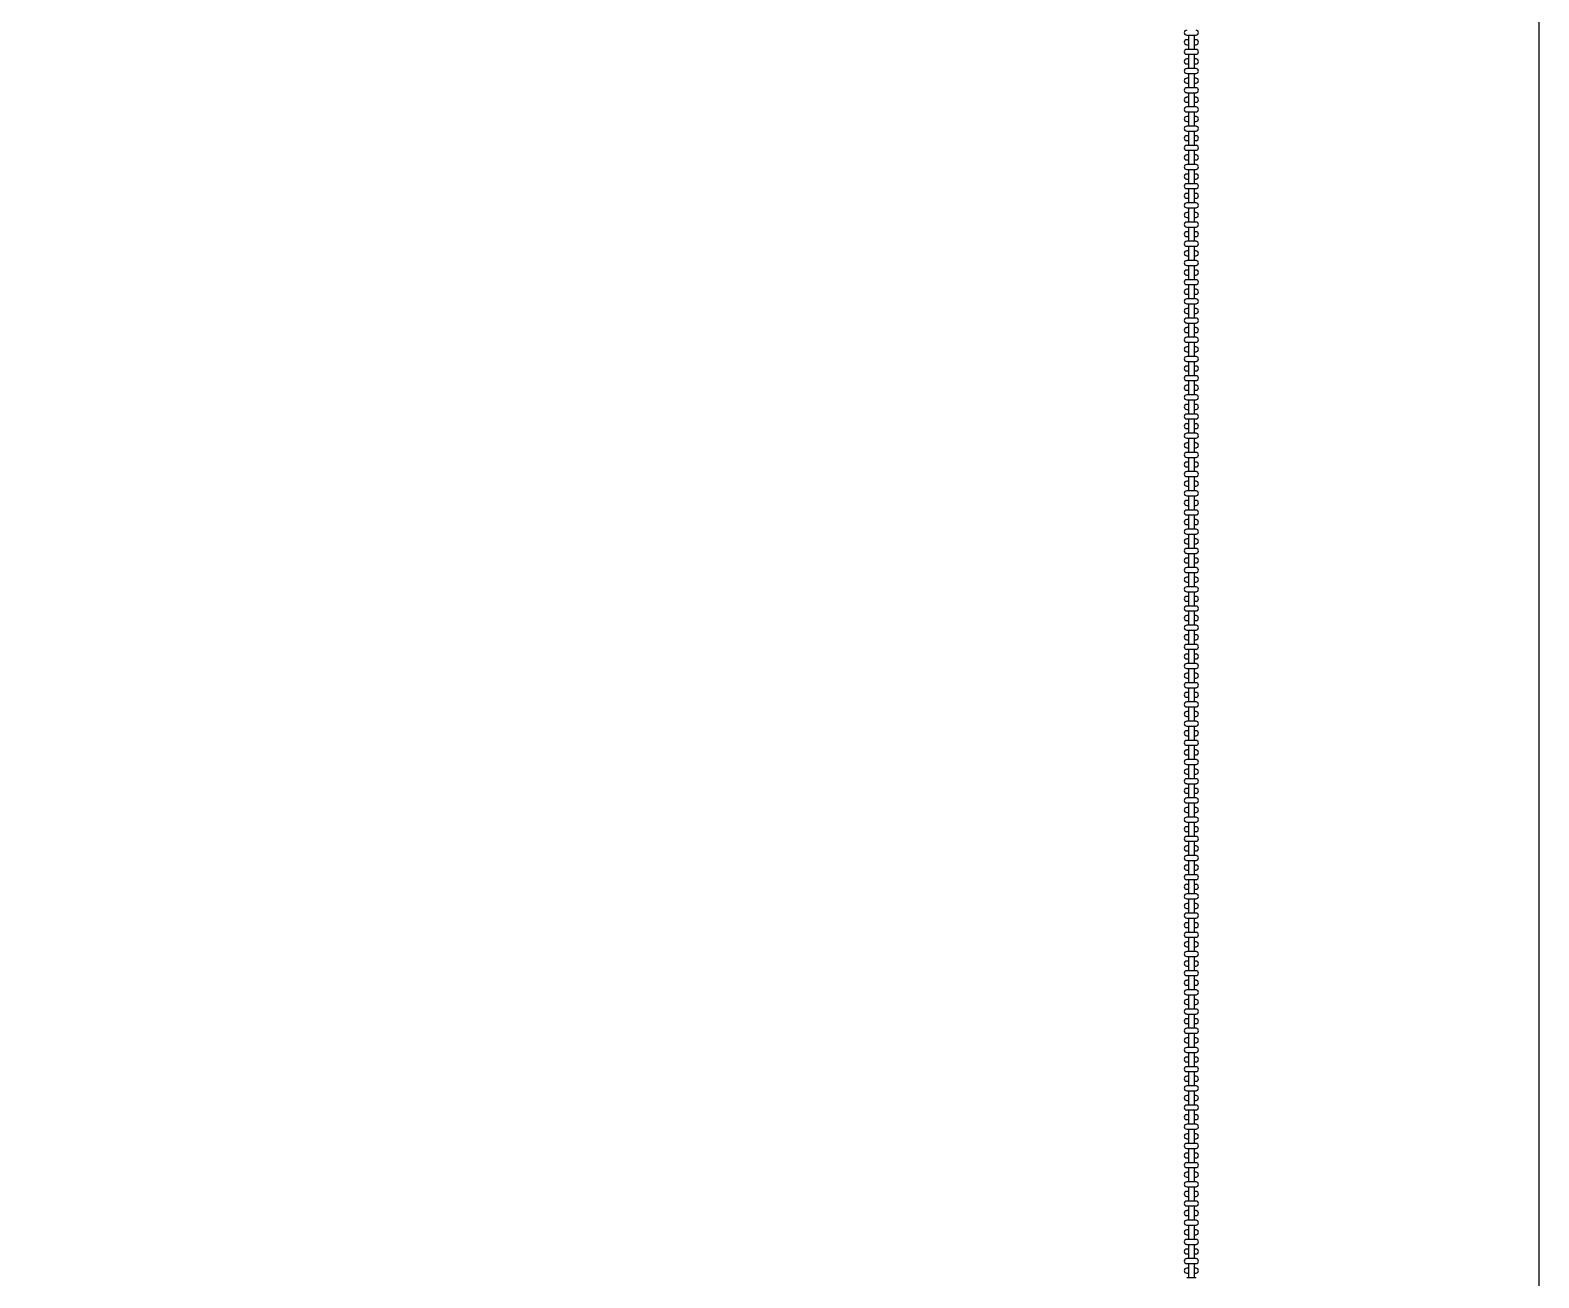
# Model space of a CAD drawing. Header units: millimetres. Extents: x -101 to 3415, y -52 to 1366.
# Drawn here: x 326.144 to 328.637, y 152.714 to 154.777 of the extents above; entities that cross this region are included whole.
import ezdxf

# ---------------------------------------------------------------- set-up
doc = ezdxf.new("R2010")
doc.units = ezdxf.units.MM
doc.layers.add('00_ARQ', color=8, linetype='Continuous')

msp = doc.modelspace()

# ---------------------------------------------------------------- linework, layer by layer
at = {"layer": '00_ARQ', "color": 9}
for p, q in [((328.0551, 154.7685), (328.0705, 154.7685)), ((328.058, 154.7607), (328.0551, 154.7607)), ((328.0551, 154.7526), (328.058, 154.7526)), ((328.058, 154.7685), (328.058, 154.7449)), ((328.0676, 154.7685), (328.0676, 154.7449)), ((328.0705, 154.7607), (328.0676, 154.7607)), ((328.0676, 154.7526), (328.0705, 154.7526)), ((328.0705, 154.7449), (328.0551, 154.7449)), ((328.0551, 154.7367), (328.0705, 154.7367)), ((328.058, 154.729), (328.0551, 154.729)), ((328.058, 154.7367), (328.058, 154.7131)), ((328.0676, 154.7367), (328.0676, 154.7131)), ((328.0705, 154.729), (328.0676, 154.729)), ((328.0551, 154.7209), (328.058, 154.7209)), ((328.0705, 154.7131), (328.0551, 154.7131)), ((328.0551, 154.705), (328.0705, 154.705)), ((328.058, 154.6973), (328.0551, 154.6973)), ((328.058, 154.705), (328.058, 154.6814)), ((328.0676, 154.7209), (328.0705, 154.7209)), ((328.0676, 154.705), (328.0676, 154.6814)), ((328.0705, 154.6973), (328.0676, 154.6973)), ((328.0551, 154.6892), (328.058, 154.6892)), ((328.0705, 154.6814), (328.0551, 154.6814)), ((328.0551, 154.6733), (328.0705, 154.6733)), ((328.058, 154.6733), (328.058, 154.6497)), ((328.0676, 154.6892), (328.0705, 154.6892)), ((328.0676, 154.6733), (328.0676, 154.6497)), ((328.058, 154.6656), (328.0551, 154.6656)), ((328.0551, 154.6574), (328.058, 154.6574)), ((328.0705, 154.6497), (328.0551, 154.6497)), ((328.0676, 154.6497), (328.058, 154.6497)), ((328.0705, 154.6656), (328.0676, 154.6656)), ((328.0676, 154.6574), (328.0705, 154.6574)), ((328.0551, 154.6416), (328.0705, 154.6416)), ((328.058, 154.6338), (328.0551, 154.6338)), ((328.0551, 154.6257), (328.058, 154.6257)), ((328.058, 154.6416), (328.058, 154.618)), ((328.0676, 154.6416), (328.0676, 154.618)), ((328.0705, 154.6338), (328.0676, 154.6338)), ((328.0676, 154.6257), (328.0705, 154.6257)), ((328.0705, 154.618), (328.0551, 154.618)), ((328.0551, 154.6098), (328.0705, 154.6098)), ((328.058, 154.6021), (328.0551, 154.6021)), ((328.0676, 154.618), (328.058, 154.618)), ((328.058, 154.6098), (328.058, 154.5862)), ((328.0676, 154.6098), (328.0676, 154.5862)), ((328.0705, 154.6021), (328.0676, 154.6021)), ((328.0551, 154.594), (328.058, 154.594)), ((328.0705, 154.5862), (328.0551, 154.5862)), ((328.0551, 154.5781), (328.0705, 154.5781)), ((328.058, 154.5781), (328.058, 154.5545)), ((328.0676, 154.594), (328.0705, 154.594)), ((328.0676, 154.5781), (328.0676, 154.5545)), ((328.058, 154.5704), (328.0551, 154.5704)), ((328.0551, 154.5623), (328.058, 154.5623)), ((328.0705, 154.5545), (328.0551, 154.5545)), ((328.0705, 154.5704), (328.0676, 154.5704)), ((328.0676, 154.5623), (328.0705, 154.5623)), ((328.0551, 154.5464), (328.0705, 154.5464)), ((328.058, 154.5387), (328.0551, 154.5387)), ((328.0551, 154.5305), (328.058, 154.5305)), ((328.0705, 154.5228), (328.0551, 154.5228)), ((328.058, 154.5464), (328.058, 154.5228)), ((328.0676, 154.5464), (328.0676, 154.5228)), ((328.0705, 154.5387), (328.0676, 154.5387)), ((328.0676, 154.5305), (328.0705, 154.5305)), ((328.0551, 154.5147), (328.0705, 154.5147)), ((328.058, 154.5069), (328.0551, 154.5069)), ((328.0551, 154.4988), (328.058, 154.4988)), ((328.058, 154.5147), (328.058, 154.4911)), ((328.0676, 154.5147), (328.0676, 154.4911)), ((328.0705, 154.5069), (328.0676, 154.5069)), ((328.0676, 154.4988), (328.0705, 154.4988)), ((328.0705, 154.4911), (328.0551, 154.4911)), ((328.0551, 154.4829), (328.0705, 154.4829)), ((328.058, 154.4752), (328.0551, 154.4752)), ((328.058, 154.4829), (328.058, 154.4593)), ((328.0676, 154.4829), (328.0676, 154.4593)), ((328.0705, 154.4752), (328.0676, 154.4752)), ((328.0551, 154.4671), (328.058, 154.4671)), ((328.0705, 154.4593), (328.0551, 154.4593)), ((328.0551, 154.4512), (328.0705, 154.4512)), ((328.0676, 154.4593), (328.058, 154.4593)), ((328.058, 154.4512), (328.058, 154.4276)), ((328.0676, 154.4671), (328.0705, 154.4671)), ((328.0676, 154.4512), (328.0676, 154.4276)), ((328.058, 154.4435), (328.0551, 154.4435)), ((328.0551, 154.4354), (328.058, 154.4354)), ((328.0705, 154.4276), (328.0551, 154.4276)), ((328.0676, 154.4276), (328.058, 154.4276)), ((328.0705, 154.4435), (328.0676, 154.4435)), ((328.0676, 154.4354), (328.0705, 154.4354)), ((328.0551, 154.4195), (328.0705, 154.4195)), ((328.058, 154.4118), (328.0551, 154.4118)), ((328.0551, 154.4036), (328.058, 154.4036)), ((328.058, 154.4195), (328.058, 154.3959)), ((328.0676, 154.4195), (328.0676, 154.3959)), ((328.0705, 154.4118), (328.0676, 154.4118)), ((328.0676, 154.4036), (328.0705, 154.4036)), ((328.0705, 154.3959), (328.0551, 154.3959)), ((328.0551, 154.3878), (328.0705, 154.3878)), ((328.058, 154.38), (328.0551, 154.38)), ((328.058, 154.3878), (328.058, 154.3642)), ((328.0676, 154.3878), (328.0676, 154.3642)), ((328.0705, 154.38), (328.0676, 154.38)), ((328.0551, 154.3719), (328.058, 154.3719)), ((328.0705, 154.3642), (328.0551, 154.3642)), ((328.0551, 154.356), (328.0705, 154.356)), ((328.058, 154.3483), (328.0551, 154.3483)), ((328.058, 154.356), (328.058, 154.3324)), ((328.0676, 154.3719), (328.0705, 154.3719)), ((328.0676, 154.356), (328.0676, 154.3324)), ((328.0705, 154.3483), (328.0676, 154.3483)), ((328.0551, 154.3402), (328.058, 154.3402)), ((328.0705, 154.3324), (328.0551, 154.3324)), ((328.0551, 154.3243), (328.0705, 154.3243)), ((328.058, 154.3243), (328.058, 154.3007)), ((328.0676, 154.3402), (328.0705, 154.3402)), ((328.0676, 154.3243), (328.0676, 154.3007)), ((328.058, 154.3166), (328.0551, 154.3166)), ((328.0551, 154.3085), (328.058, 154.3085)), ((328.0705, 154.3007), (328.0551, 154.3007)), ((328.0705, 154.3166), (328.0676, 154.3166)), ((328.0676, 154.3085), (328.0705, 154.3085)), ((328.0551, 154.2926), (328.0705, 154.2926)), ((328.058, 154.2849), (328.0551, 154.2849)), ((328.0551, 154.2767), (328.058, 154.2767)), ((328.058, 154.2926), (328.058, 154.269)), ((328.0676, 154.2926), (328.0676, 154.269)), ((328.0705, 154.2849), (328.0676, 154.2849)), ((328.0676, 154.2767), (328.0705, 154.2767)), ((328.0705, 154.269), (328.0551, 154.269)), ((328.0551, 154.2609), (328.0705, 154.2609)), ((328.058, 154.2531), (328.0551, 154.2531)), ((328.0676, 154.269), (328.058, 154.269)), ((328.058, 154.2609), (328.058, 154.2373)), ((328.0676, 154.2609), (328.0676, 154.2373)), ((328.0705, 154.2531), (328.0676, 154.2531)), ((328.0551, 154.245), (328.058, 154.245)), ((328.0705, 154.2373), (328.0551, 154.2373)), ((328.0551, 154.2291), (328.0705, 154.2291)), ((328.0676, 154.2373), (328.058, 154.2373)), ((328.058, 154.2291), (328.058, 154.2055)), ((328.0676, 154.245), (328.0705, 154.245)), ((328.0676, 154.2291), (328.0676, 154.2055)), ((328.058, 154.2214), (328.0551, 154.2214)), ((328.0551, 154.2133), (328.058, 154.2133)), ((328.0705, 154.2055), (328.0551, 154.2055)), ((328.0705, 154.2214), (328.0676, 154.2214)), ((328.0676, 154.2133), (328.0705, 154.2133)), ((328.0551, 154.1974), (328.0705, 154.1974)), ((328.058, 154.1897), (328.0551, 154.1897)), ((328.0551, 154.1816), (328.058, 154.1816)), ((328.0705, 154.1738), (328.0551, 154.1738)), ((328.058, 154.1974), (328.058, 154.1738)), ((328.0676, 154.1974), (328.0676, 154.1738)), ((328.0705, 154.1897), (328.0676, 154.1897)), ((328.0676, 154.1816), (328.0705, 154.1816)), ((328.0551, 154.1657), (328.0705, 154.1657)), ((328.058, 154.158), (328.0551, 154.158)), ((328.0551, 154.1498), (328.058, 154.1498)), ((328.058, 154.1657), (328.058, 154.1421)), ((328.0676, 154.1657), (328.0676, 154.1421)), ((328.0705, 154.158), (328.0676, 154.158)), ((328.0676, 154.1498), (328.0705, 154.1498)), ((328.0705, 154.1421), (328.0551, 154.1421)), ((328.0551, 154.134), (328.0705, 154.134)), ((328.058, 154.1262), (328.0551, 154.1262)), ((328.058, 154.134), (328.058, 154.1104)), ((328.0676, 154.134), (328.0676, 154.1104)), ((328.0705, 154.1262), (328.0676, 154.1262)), ((328.0551, 154.1181), (328.058, 154.1181)), ((328.0705, 154.1104), (328.0551, 154.1104)), ((328.0551, 154.1022), (328.0705, 154.1022)), ((328.058, 154.1022), (328.058, 154.0786)), ((328.0676, 154.1181), (328.0705, 154.1181)), ((328.0676, 154.1022), (328.0676, 154.0786)), ((328.058, 154.0945), (328.0551, 154.0945)), ((328.0551, 154.0864), (328.058, 154.0864)), ((328.0705, 154.0786), (328.0551, 154.0786)), ((328.0676, 154.0786), (328.058, 154.0786)), ((328.0705, 154.0945), (328.0676, 154.0945)), ((328.0676, 154.0864), (328.0705, 154.0864)), ((328.0551, 154.0705), (328.0705, 154.0705)), ((328.058, 154.0628), (328.0551, 154.0628)), ((328.0551, 154.0547), (328.058, 154.0547)), ((328.058, 154.0705), (328.058, 154.0469)), ((328.0676, 154.0705), (328.0676, 154.0469)), ((328.0705, 154.0628), (328.0676, 154.0628)), ((328.0676, 154.0547), (328.0705, 154.0547)), ((328.0705, 154.0469), (328.0551, 154.0469)), ((328.0551, 154.0388), (328.0705, 154.0388)), ((328.058, 154.0311), (328.0551, 154.0311)), ((328.0676, 154.0469), (328.058, 154.0469)), ((328.058, 154.0388), (328.058, 154.0152)), ((328.0676, 154.0388), (328.0676, 154.0152)), ((328.0705, 154.0311), (328.0676, 154.0311)), ((328.0551, 154.0229), (328.058, 154.0229)), ((328.0705, 154.0152), (328.0551, 154.0152)), ((328.0551, 154.0071), (328.0705, 154.0071)), ((328.058, 153.9993), (328.0551, 153.9993)), ((328.058, 154.0071), (328.058, 153.9835)), ((328.0676, 154.0229), (328.0705, 154.0229)), ((328.0676, 154.0071), (328.0676, 153.9835)), ((328.0705, 153.9993), (328.0676, 153.9993)), ((328.0551, 153.9912), (328.058, 153.9912)), ((328.0705, 153.9835), (328.0551, 153.9835)), ((328.0551, 153.9753), (328.0705, 153.9753)), ((328.058, 153.9753), (328.058, 153.9517)), ((328.0676, 153.9912), (328.0705, 153.9912)), ((328.0676, 153.9753), (328.0676, 153.9517)), ((328.058, 153.9676), (328.0551, 153.9676)), ((328.0551, 153.9595), (328.058, 153.9595)), ((328.0705, 153.9517), (328.0551, 153.9517)), ((328.0705, 153.9676), (328.0676, 153.9676)), ((328.0676, 153.9595), (328.0705, 153.9595)), ((328.0551, 153.9436), (328.0705, 153.9436)), ((328.058, 153.9359), (328.0551, 153.9359)), ((328.0551, 153.9278), (328.058, 153.9278)), ((328.058, 153.9436), (328.058, 153.92)), ((328.0676, 153.9436), (328.0676, 153.92)), ((328.0705, 153.9359), (328.0676, 153.9359)), ((328.0676, 153.9278), (328.0705, 153.9278)), ((328.0705, 153.92), (328.0551, 153.92)), ((328.0551, 153.9119), (328.0705, 153.9119)), ((328.058, 153.9042), (328.0551, 153.9042)), ((328.058, 153.9119), (328.058, 153.8883)), ((328.0676, 153.9119), (328.0676, 153.8883)), ((328.0705, 153.9042), (328.0676, 153.9042)), ((328.0551, 153.896), (328.058, 153.896)), ((328.0705, 153.8883), (328.0551, 153.8883)), ((328.0551, 153.8802), (328.0705, 153.8802)), ((328.0676, 153.8883), (328.058, 153.8883)), ((328.058, 153.8802), (328.058, 153.8566)), ((328.0676, 153.896), (328.0705, 153.896)), ((328.0676, 153.8802), (328.0676, 153.8566)), ((328.058, 153.8724), (328.0551, 153.8724)), ((328.0551, 153.8643), (328.058, 153.8643)), ((328.0705, 153.8566), (328.0551, 153.8566)), ((328.0676, 153.8566), (328.058, 153.8566)), ((328.0705, 153.8724), (328.0676, 153.8724)), ((328.0676, 153.8643), (328.0705, 153.8643)), ((328.0551, 153.8484), (328.0705, 153.8484)), ((328.058, 153.8407), (328.0551, 153.8407)), ((328.0551, 153.8326), (328.058, 153.8326)), ((328.0705, 153.8248), (328.0551, 153.8248)), ((328.058, 153.8484), (328.058, 153.8248)), ((328.0676, 153.8484), (328.0676, 153.8248)), ((328.0705, 153.8407), (328.0676, 153.8407)), ((328.0676, 153.8326), (328.0705, 153.8326)), ((328.0551, 153.8167), (328.0705, 153.8167)), ((328.058, 153.809), (328.0551, 153.809)), ((328.0551, 153.8009), (328.058, 153.8009)), ((328.058, 153.8167), (328.058, 153.7931)), ((328.0676, 153.8167), (328.0676, 153.7931)), ((328.0705, 153.809), (328.0676, 153.809)), ((328.0676, 153.8009), (328.0705, 153.8009)), ((328.0705, 153.7931), (328.0551, 153.7931)), ((328.0551, 153.785), (328.0705, 153.785)), ((328.058, 153.7773), (328.0551, 153.7773)), ((328.058, 153.785), (328.058, 153.7614)), ((328.0676, 153.785), (328.0676, 153.7614)), ((328.0705, 153.7773), (328.0676, 153.7773)), ((328.0551, 153.7691), (328.058, 153.7691)), ((328.0705, 153.7614), (328.0551, 153.7614)), ((328.0551, 153.7533), (328.0705, 153.7533)), ((328.058, 153.7533), (328.058, 153.7297)), ((328.0676, 153.7691), (328.0705, 153.7691)), ((328.0676, 153.7533), (328.0676, 153.7297)), ((328.058, 153.7455), (328.0551, 153.7455)), ((328.0551, 153.7374), (328.058, 153.7374)), ((328.0705, 153.7297), (328.0551, 153.7297)), ((328.0705, 153.7455), (328.0676, 153.7455)), ((328.0676, 153.7374), (328.0705, 153.7374)), ((328.0551, 153.7215), (328.0705, 153.7215)), ((328.058, 153.7138), (328.0551, 153.7138)), ((328.0551, 153.7057), (328.058, 153.7057)), ((328.058, 153.7215), (328.058, 153.6979)), ((328.0676, 153.7215), (328.0676, 153.6979)), ((328.0705, 153.7138), (328.0676, 153.7138)), ((328.0676, 153.7057), (328.0705, 153.7057)), ((328.0705, 153.6979), (328.0551, 153.6979)), ((328.0551, 153.6898), (328.0705, 153.6898)), ((328.058, 153.6821), (328.0551, 153.6821)), ((328.0676, 153.6979), (328.058, 153.6979)), ((328.058, 153.6898), (328.058, 153.6662)), ((328.0676, 153.6898), (328.0676, 153.6662)), ((328.0705, 153.6821), (328.0676, 153.6821)), ((328.0551, 153.674), (328.058, 153.674)), ((328.0705, 153.6662), (328.0551, 153.6662)), ((328.0551, 153.6581), (328.0705, 153.6581)), ((328.058, 153.6504), (328.0551, 153.6504)), ((328.0676, 153.6662), (328.058, 153.6662)), ((328.058, 153.6581), (328.058, 153.6345)), ((328.0676, 153.674), (328.0705, 153.674)), ((328.0676, 153.6581), (328.0676, 153.6345)), ((328.0705, 153.6504), (328.0676, 153.6504)), ((328.0551, 153.6422), (328.058, 153.6422)), ((328.0705, 153.6345), (328.0551, 153.6345)), ((328.0551, 153.6264), (328.0705, 153.6264)), ((328.058, 153.6264), (328.058, 153.6028)), ((328.0676, 153.6422), (328.0705, 153.6422)), ((328.0676, 153.6264), (328.0676, 153.6028)), ((328.058, 153.6186), (328.0551, 153.6186)), ((328.0551, 153.6105), (328.058, 153.6105)), ((328.0705, 153.6028), (328.0551, 153.6028)), ((328.0705, 153.6186), (328.0676, 153.6186)), ((328.0676, 153.6105), (328.0705, 153.6105)), ((328.0551, 153.5946), (328.0705, 153.5946)), ((328.058, 153.5869), (328.0551, 153.5869)), ((328.0551, 153.5788), (328.058, 153.5788)), ((328.058, 153.5946), (328.058, 153.571)), ((328.0676, 153.5946), (328.0676, 153.571)), ((328.0705, 153.5869), (328.0676, 153.5869)), ((328.0676, 153.5788), (328.0705, 153.5788)), ((328.0705, 153.571), (328.0551, 153.571)), ((328.0551, 153.5629), (328.0705, 153.5629)), ((328.058, 153.5552), (328.0551, 153.5552)), ((328.058, 153.5629), (328.058, 153.5393)), ((328.0676, 153.5629), (328.0676, 153.5393)), ((328.0705, 153.5552), (328.0676, 153.5552)), ((328.0551, 153.5471), (328.058, 153.5471)), ((328.0705, 153.5393), (328.0551, 153.5393)), ((328.0551, 153.5312), (328.0705, 153.5312)), ((328.058, 153.5312), (328.058, 153.5076)), ((328.0676, 153.5471), (328.0705, 153.5471)), ((328.0676, 153.5312), (328.0676, 153.5076)), ((328.058, 153.5235), (328.0551, 153.5235)), ((328.0551, 153.5153), (328.058, 153.5153)), ((328.0705, 153.5076), (328.0551, 153.5076)), ((328.0676, 153.5076), (328.058, 153.5076)), ((328.0705, 153.5235), (328.0676, 153.5235)), ((328.0676, 153.5153), (328.0705, 153.5153)), ((328.0551, 153.4995), (328.0705, 153.4995)), ((328.058, 153.4917), (328.0551, 153.4917)), ((328.0551, 153.4836), (328.058, 153.4836)), ((328.0705, 153.4759), (328.0551, 153.4759)), ((328.058, 153.4995), (328.058, 153.4759)), ((328.0676, 153.4759), (328.058, 153.4759)), ((328.0676, 153.4995), (328.0676, 153.4759)), ((328.0705, 153.4917), (328.0676, 153.4917)), ((328.0676, 153.4836), (328.0705, 153.4836)), ((328.0551, 153.4677), (328.0705, 153.4677)), ((328.058, 153.46), (328.0551, 153.46)), ((328.0551, 153.4519), (328.058, 153.4519)), ((328.058, 153.4677), (328.058, 153.4441)), ((328.0676, 153.4677), (328.0676, 153.4441)), ((328.0705, 153.46), (328.0676, 153.46)), ((328.0676, 153.4519), (328.0705, 153.4519)), ((328.0705, 153.4441), (328.0551, 153.4441)), ((328.0551, 153.436), (328.0705, 153.436)), ((328.058, 153.4283), (328.0551, 153.4283)), ((328.058, 153.436), (328.058, 153.4124)), ((328.0676, 153.436), (328.0676, 153.4124)), ((328.0705, 153.4283), (328.0676, 153.4283)), ((328.0551, 153.4202), (328.058, 153.4202)), ((328.0705, 153.4124), (328.0551, 153.4124)), ((328.0551, 153.4043), (328.0705, 153.4043)), ((328.058, 153.4043), (328.058, 153.3807)), ((328.0676, 153.4202), (328.0705, 153.4202)), ((328.0676, 153.4043), (328.0676, 153.3807)), ((328.058, 153.3966), (328.0551, 153.3966)), ((328.0551, 153.3884), (328.058, 153.3884)), ((328.0705, 153.3807), (328.0551, 153.3807)), ((328.0705, 153.3966), (328.0676, 153.3966)), ((328.0676, 153.3884), (328.0705, 153.3884)), ((328.0551, 153.3726), (328.0705, 153.3726)), ((328.058, 153.3648), (328.0551, 153.3648)), ((328.0551, 153.3567), (328.058, 153.3567)), ((328.058, 153.3726), (328.058, 153.349)), ((328.0676, 153.3726), (328.0676, 153.349)), ((328.0705, 153.3648), (328.0676, 153.3648)), ((328.0676, 153.3567), (328.0705, 153.3567)), ((328.0705, 153.349), (328.0551, 153.349)), ((328.0551, 153.3408), (328.0705, 153.3408)), ((328.058, 153.3331), (328.0551, 153.3331)), ((328.058, 153.3408), (328.058, 153.3172)), ((328.0676, 153.3408), (328.0676, 153.3172)), ((328.0705, 153.3331), (328.0676, 153.3331)), ((328.0551, 153.325), (328.058, 153.325)), ((328.0705, 153.3172), (328.0551, 153.3172)), ((328.0551, 153.3091), (328.0705, 153.3091)), ((328.058, 153.3014), (328.0551, 153.3014)), ((328.0676, 153.3172), (328.058, 153.3172)), ((328.058, 153.3091), (328.058, 153.2855)), ((328.0676, 153.325), (328.0705, 153.325)), ((328.0676, 153.3091), (328.0676, 153.2855)), ((328.0705, 153.3014), (328.0676, 153.3014)), ((328.0551, 153.2933), (328.058, 153.2933)), ((328.0705, 153.2855), (328.0551, 153.2855)), ((328.0551, 153.2774), (328.0705, 153.2774)), ((328.0676, 153.2855), (328.058, 153.2855)), ((328.058, 153.2774), (328.058, 153.2538)), ((328.0676, 153.2933), (328.0705, 153.2933)), ((328.0676, 153.2774), (328.0676, 153.2538)), ((328.058, 153.2697), (328.0551, 153.2697)), ((328.0551, 153.2615), (328.058, 153.2615)), ((328.0705, 153.2538), (328.0551, 153.2538)), ((328.0705, 153.2697), (328.0676, 153.2697)), ((328.0676, 153.2615), (328.0705, 153.2615)), ((328.0551, 153.2457), (328.0705, 153.2457)), ((328.058, 153.2379), (328.0551, 153.2379)), ((328.0551, 153.2298), (328.058, 153.2298)), ((328.058, 153.2457), (328.058, 153.2221)), ((328.0676, 153.2457), (328.0676, 153.2221)), ((328.0705, 153.2379), (328.0676, 153.2379)), ((328.0676, 153.2298), (328.0705, 153.2298)), ((328.0705, 153.2221), (328.0551, 153.2221)), ((328.0551, 153.2139), (328.0705, 153.2139)), ((328.058, 153.2062), (328.0551, 153.2062)), ((328.058, 153.2139), (328.058, 153.1903)), ((328.0676, 153.2139), (328.0676, 153.1903)), ((328.0705, 153.2062), (328.0676, 153.2062)), ((328.0551, 153.1981), (328.058, 153.1981)), ((328.0705, 153.1903), (328.0551, 153.1903)), ((328.0551, 153.1822), (328.0705, 153.1822)), ((328.058, 153.1822), (328.058, 153.1586)), ((328.0676, 153.1981), (328.0705, 153.1981)), ((328.0676, 153.1822), (328.0676, 153.1586)), ((328.058, 153.1745), (328.0551, 153.1745)), ((328.0551, 153.1664), (328.058, 153.1664)), ((328.0705, 153.1586), (328.0551, 153.1586)), ((328.0705, 153.1745), (328.0676, 153.1745)), ((328.0676, 153.1664), (328.0705, 153.1664)), ((328.0551, 153.1505), (328.0705, 153.1505)), ((328.058, 153.1428), (328.0551, 153.1428)), ((328.0551, 153.1346), (328.058, 153.1346)), ((328.0705, 153.1269), (328.0551, 153.1269)), ((328.058, 153.1505), (328.058, 153.1269)), ((328.0676, 153.1269), (328.058, 153.1269)), ((328.0676, 153.1505), (328.0676, 153.1269)), ((328.0705, 153.1428), (328.0676, 153.1428)), ((328.0676, 153.1346), (328.0705, 153.1346)), ((328.0551, 153.1188), (328.0705, 153.1188)), ((328.058, 153.111), (328.0551, 153.111)), ((328.0551, 153.1029), (328.058, 153.1029)), ((328.058, 153.1188), (328.058, 153.0952)), ((328.0676, 153.1188), (328.0676, 153.0952)), ((328.0705, 153.111), (328.0676, 153.111)), ((328.0676, 153.1029), (328.0705, 153.1029)), ((328.0705, 153.0952), (328.0551, 153.0952)), ((328.0551, 153.087), (328.0705, 153.087)), ((328.058, 153.0793), (328.0551, 153.0793)), ((328.0676, 153.0952), (328.058, 153.0952)), ((328.058, 153.087), (328.058, 153.0634)), ((328.0676, 153.087), (328.0676, 153.0634)), ((328.0705, 153.0793), (328.0676, 153.0793)), ((328.0551, 153.0712), (328.058, 153.0712)), ((328.0705, 153.0634), (328.0551, 153.0634)), ((328.0551, 153.0553), (328.0705, 153.0553)), ((328.058, 153.0553), (328.058, 153.0317)), ((328.0676, 153.0712), (328.0705, 153.0712)), ((328.0676, 153.0553), (328.0676, 153.0317)), ((328.058, 153.0476), (328.0551, 153.0476)), ((328.0551, 153.0395), (328.058, 153.0395)), ((328.0705, 153.0317), (328.0551, 153.0317)), ((328.0705, 153.0476), (328.0676, 153.0476)), ((328.0676, 153.0395), (328.0705, 153.0395)), ((328.0551, 153.0236), (328.0705, 153.0236)), ((328.058, 153.0159), (328.0551, 153.0159)), ((328.0551, 153.0077), (328.058, 153.0077)), ((328.058, 153.0236), (328.058, 153)), ((328.0676, 153.0236), (328.0676, 153)), ((328.0705, 153.0159), (328.0676, 153.0159)), ((328.0676, 153.0077), (328.0705, 153.0077)), ((328.0705, 153), (328.0551, 153)), ((328.0551, 152.9919), (328.0705, 152.9919)), ((328.058, 152.9841), (328.0551, 152.9841)), ((328.058, 152.9919), (328.058, 152.9683)), ((328.0676, 152.9919), (328.0676, 152.9683)), ((328.0705, 152.9841), (328.0676, 152.9841)), ((328.0551, 152.976), (328.058, 152.976)), ((328.0705, 152.9683), (328.0551, 152.9683)), ((328.0551, 152.9601), (328.0705, 152.9601)), ((328.058, 152.9524), (328.0551, 152.9524)), ((328.058, 152.9601), (328.058, 152.9365)), ((328.0676, 152.976), (328.0705, 152.976)), ((328.0676, 152.9601), (328.0676, 152.9365)), ((328.0705, 152.9524), (328.0676, 152.9524)), ((328.0551, 152.9443), (328.058, 152.9443)), ((328.0705, 152.9365), (328.0551, 152.9365)), ((328.0551, 152.9284), (328.0705, 152.9284)), ((328.0676, 152.9365), (328.058, 152.9365)), ((328.058, 152.9284), (328.058, 152.9048)), ((328.0676, 152.9443), (328.0705, 152.9443)), ((328.0676, 152.9284), (328.0676, 152.9048)), ((328.058, 152.9207), (328.0551, 152.9207)), ((328.0551, 152.9126), (328.058, 152.9126)), ((328.0705, 152.9048), (328.0551, 152.9048)), ((328.0676, 152.9048), (328.058, 152.9048)), ((328.0705, 152.9207), (328.0676, 152.9207)), ((328.0676, 152.9126), (328.0705, 152.9126)), ((328.0551, 152.8967), (328.0705, 152.8967)), ((328.058, 152.889), (328.0551, 152.889)), ((328.0551, 152.8808), (328.058, 152.8808)), ((328.058, 152.8967), (328.058, 152.8731)), ((328.0676, 152.8967), (328.0676, 152.8731)), ((328.0705, 152.889), (328.0676, 152.889)), ((328.0676, 152.8808), (328.0705, 152.8808)), ((328.0705, 152.8731), (328.0551, 152.8731)), ((328.0551, 152.865), (328.0705, 152.865)), ((328.058, 152.8572), (328.0551, 152.8572)), ((328.058, 152.865), (328.058, 152.8414)), ((328.0676, 152.865), (328.0676, 152.8414)), ((328.0705, 152.8572), (328.0676, 152.8572)), ((328.0551, 152.8491), (328.058, 152.8491)), ((328.0705, 152.8414), (328.0551, 152.8414)), ((328.0551, 152.8332), (328.0705, 152.8332)), ((328.058, 152.8332), (328.058, 152.8096)), ((328.0676, 152.8491), (328.0705, 152.8491)), ((328.0676, 152.8332), (328.0676, 152.8096)), ((328.058, 152.8255), (328.0551, 152.8255)), ((328.0551, 152.8174), (328.058, 152.8174)), ((328.0705, 152.8096), (328.0551, 152.8096)), ((328.0705, 152.8255), (328.0676, 152.8255)), ((328.0676, 152.8174), (328.0705, 152.8174)), ((328.0551, 152.8015), (328.0705, 152.8015)), ((328.058, 152.7938), (328.0551, 152.7938)), ((328.0551, 152.7857), (328.058, 152.7857)), ((328.0705, 152.7779), (328.0551, 152.7779)), ((328.058, 152.8015), (328.058, 152.7779)), ((328.0676, 152.8015), (328.0676, 152.7779)), ((328.0705, 152.7938), (328.0676, 152.7938)), ((328.0676, 152.7857), (328.0705, 152.7857)), ((328.0551, 152.7698), (328.0705, 152.7698)), ((328.058, 152.7621), (328.0551, 152.7621)), ((328.0551, 152.7539), (328.058, 152.7539)), ((328.058, 152.7698), (328.058, 152.7462)), ((328.0676, 152.7698), (328.0676, 152.7462)), ((328.0705, 152.7621), (328.0676, 152.7621)), ((328.0676, 152.7539), (328.0705, 152.7539)), ((328.0705, 152.7462), (328.0551, 152.7462)), ((328.0551, 152.7381), (328.0705, 152.7381)), ((328.058, 152.7303), (328.0551, 152.7303)), ((328.0676, 152.7462), (328.058, 152.7462)), ((328.058, 152.7381), (328.058, 152.7145)), ((328.0676, 152.7381), (328.0676, 152.7145)), ((328.0705, 152.7303), (328.0676, 152.7303)), ((328.0551, 152.7222), (328.058, 152.7222)), ((328.0705, 152.7145), (328.0551, 152.7145)), ((328.0676, 152.7145), (328.058, 152.7145)), ((328.0676, 152.7222), (328.0705, 152.7222))]:
    msp.add_line(p, q, dxfattribs=at)
msp.add_lwpolyline([(281.129, 169.1231), (328.6371, 169.1231), (328.6371, 96.0013)], dxfattribs=at)
for centre, start, end in [((328.0551, 154.7725), 90, 270), ((328.0705, 154.7725), 270, 90), ((328.0551, 154.7567), 90, 270), ((328.0705, 154.7567), 270, 90), ((328.0551, 154.7408), 90, 270), ((328.0551, 154.7249), 90, 270), ((328.0705, 154.7408), 270, 90), ((328.0705, 154.7249), 270, 90), ((328.0551, 154.7091), 90, 270), ((328.0551, 154.6932), 90, 270), ((328.0705, 154.7091), 270, 90), ((328.0705, 154.6932), 270, 90), ((328.0551, 154.6774), 90, 270), ((328.0705, 154.6774), 270, 90), ((328.0551, 154.6615), 90, 270), ((328.0551, 154.6456), 90, 270), ((328.0705, 154.6615), 270, 90), ((328.0705, 154.6456), 270, 90), ((328.0551, 154.6298), 90, 270), ((328.0705, 154.6298), 270, 90), ((328.0551, 154.6139), 90, 270), ((328.0551, 154.598), 90, 270), ((328.0705, 154.6139), 270, 90), ((328.0705, 154.598), 270, 90), ((328.0551, 154.5822), 90, 270), ((328.0705, 154.5822), 270, 90), ((328.0551, 154.5663), 90, 270), ((328.0551, 154.5505), 90, 270), ((328.0705, 154.5663), 270, 90), ((328.0705, 154.5505), 270, 90), ((328.0551, 154.5346), 90, 270), ((328.0551, 154.5187), 90, 270), ((328.0705, 154.5346), 270, 90), ((328.0705, 154.5187), 270, 90), ((328.0551, 154.5029), 90, 270), ((328.0705, 154.5029), 270, 90), ((328.0551, 154.487), 90, 270), ((328.0551, 154.4711), 90, 270), ((328.0705, 154.487), 270, 90), ((328.0705, 154.4711), 270, 90), ((328.0551, 154.4553), 90, 270), ((328.0705, 154.4553), 270, 90), ((328.0551, 154.4394), 90, 270), ((328.0551, 154.4236), 90, 270), ((328.0705, 154.4394), 270, 90), ((328.0705, 154.4236), 270, 90), ((328.0551, 154.4077), 90, 270), ((328.0705, 154.4077), 270, 90), ((328.0551, 154.3918), 90, 270), ((328.0551, 154.376), 90, 270), ((328.0705, 154.3918), 270, 90), ((328.0705, 154.376), 270, 90), ((328.0551, 154.3601), 90, 270), ((328.0551, 154.3442), 90, 270), ((328.0705, 154.3601), 270, 90), ((328.0705, 154.3442), 270, 90), ((328.0551, 154.3284), 90, 270), ((328.0705, 154.3284), 270, 90), ((328.0551, 154.3125), 90, 270), ((328.0551, 154.2967), 90, 270), ((328.0705, 154.3125), 270, 90), ((328.0705, 154.2967), 270, 90), ((328.0551, 154.2808), 90, 270), ((328.0705, 154.2808), 270, 90), ((328.0551, 154.2649), 90, 270), ((328.0551, 154.2491), 90, 270), ((328.0705, 154.2649), 270, 90), ((328.0705, 154.2491), 270, 90), ((328.0551, 154.2332), 90, 270), ((328.0705, 154.2332), 270, 90), ((328.0551, 154.2173), 90, 270), ((328.0551, 154.2015), 90, 270), ((328.0705, 154.2173), 270, 90), ((328.0705, 154.2015), 270, 90), ((328.0551, 154.1856), 90, 270), ((328.0551, 154.1698), 90, 270), ((328.0705, 154.1856), 270, 90), ((328.0705, 154.1698), 270, 90), ((328.0551, 154.1539), 90, 270), ((328.0705, 154.1539), 270, 90), ((328.0551, 154.138), 90, 270), ((328.0551, 154.1222), 90, 270), ((328.0705, 154.138), 270, 90), ((328.0705, 154.1222), 270, 90), ((328.0551, 154.1063), 90, 270), ((328.0705, 154.1063), 270, 90), ((328.0551, 154.0904), 90, 270), ((328.0551, 154.0746), 90, 270), ((328.0705, 154.0904), 270, 90), ((328.0705, 154.0746), 270, 90), ((328.0551, 154.0587), 90, 270), ((328.0705, 154.0587), 270, 90), ((328.0551, 154.0429), 90, 270), ((328.0551, 154.027), 90, 270), ((328.0705, 154.0429), 270, 90), ((328.0705, 154.027), 270, 90), ((328.0551, 154.0111), 90, 270), ((328.0551, 153.9953), 90, 270), ((328.0705, 154.0111), 270, 90), ((328.0705, 153.9953), 270, 90), ((328.0551, 153.9794), 90, 270), ((328.0705, 153.9794), 270, 90), ((328.0551, 153.9635), 90, 270), ((328.0551, 153.9477), 90, 270), ((328.0705, 153.9635), 270, 90), ((328.0705, 153.9477), 270, 90), ((328.0551, 153.9318), 90, 270), ((328.0705, 153.9318), 270, 90), ((328.0551, 153.916), 90, 270), ((328.0551, 153.9001), 90, 270), ((328.0705, 153.916), 270, 90), ((328.0705, 153.9001), 270, 90), ((328.0551, 153.8842), 90, 270), ((328.0705, 153.8842), 270, 90), ((328.0551, 153.8684), 90, 270), ((328.0551, 153.8525), 90, 270), ((328.0705, 153.8684), 270, 90), ((328.0705, 153.8525), 270, 90), ((328.0551, 153.8366), 90, 270), ((328.0551, 153.8208), 90, 270), ((328.0705, 153.8366), 270, 90), ((328.0705, 153.8208), 270, 90), ((328.0551, 153.8049), 90, 270), ((328.0705, 153.8049), 270, 90), ((328.0551, 153.7891), 90, 270), ((328.0551, 153.7732), 90, 270), ((328.0705, 153.7891), 270, 90), ((328.0705, 153.7732), 270, 90), ((328.0551, 153.7573), 90, 270), ((328.0705, 153.7573), 270, 90), ((328.0551, 153.7415), 90, 270), ((328.0551, 153.7256), 90, 270), ((328.0705, 153.7415), 270, 90), ((328.0705, 153.7256), 270, 90), ((328.0551, 153.7097), 90, 270), ((328.0705, 153.7097), 270, 90), ((328.0551, 153.6939), 90, 270), ((328.0551, 153.678), 90, 270), ((328.0705, 153.6939), 270, 90), ((328.0705, 153.678), 270, 90), ((328.0551, 153.6622), 90, 270), ((328.0551, 153.6463), 90, 270), ((328.0705, 153.6622), 270, 90), ((328.0705, 153.6463), 270, 90), ((328.0551, 153.6304), 90, 270), ((328.0705, 153.6304), 270, 90), ((328.0551, 153.6146), 90, 270), ((328.0551, 153.5987), 90, 270), ((328.0705, 153.6146), 270, 90), ((328.0705, 153.5987), 270, 90), ((328.0551, 153.5828), 90, 270), ((328.0705, 153.5828), 270, 90), ((328.0551, 153.567), 90, 270), ((328.0551, 153.5511), 90, 270), ((328.0705, 153.567), 270, 90), ((328.0705, 153.5511), 270, 90), ((328.0551, 153.5353), 90, 270), ((328.0705, 153.5353), 270, 90), ((328.0551, 153.5194), 90, 270), ((328.0551, 153.5035), 90, 270), ((328.0705, 153.5194), 270, 90), ((328.0705, 153.5035), 270, 90), ((328.0551, 153.4877), 90, 270), ((328.0551, 153.4718), 90, 270), ((328.0705, 153.4877), 270, 90), ((328.0705, 153.4718), 270, 90), ((328.0551, 153.4559), 90, 270), ((328.0705, 153.4559), 270, 90), ((328.0551, 153.4401), 90, 270), ((328.0551, 153.4242), 90, 270), ((328.0705, 153.4401), 270, 90), ((328.0705, 153.4242), 270, 90), ((328.0551, 153.4084), 90, 270), ((328.0705, 153.4084), 270, 90), ((328.0551, 153.3925), 90, 270), ((328.0551, 153.3766), 90, 270), ((328.0705, 153.3925), 270, 90), ((328.0705, 153.3766), 270, 90), ((328.0551, 153.3608), 90, 270), ((328.0705, 153.3608), 270, 90), ((328.0551, 153.3449), 90, 270), ((328.0551, 153.329), 90, 270), ((328.0705, 153.3449), 270, 90), ((328.0705, 153.329), 270, 90), ((328.0551, 153.3132), 90, 270), ((328.0551, 153.2973), 90, 270), ((328.0705, 153.3132), 270, 90), ((328.0705, 153.2973), 270, 90), ((328.0551, 153.2815), 90, 270), ((328.0705, 153.2815), 270, 90), ((328.0551, 153.2656), 90, 270), ((328.0551, 153.2497), 90, 270), ((328.0705, 153.2656), 270, 90), ((328.0705, 153.2497), 270, 90), ((328.0551, 153.2339), 90, 270), ((328.0705, 153.2339), 270, 90), ((328.0551, 153.218), 90, 270), ((328.0551, 153.2021), 90, 270), ((328.0705, 153.218), 270, 90), ((328.0705, 153.2021), 270, 90), ((328.0551, 153.1863), 90, 270), ((328.0705, 153.1863), 270, 90), ((328.0551, 153.1704), 90, 270), ((328.0551, 153.1546), 90, 270), ((328.0705, 153.1704), 270, 90), ((328.0705, 153.1546), 270, 90), ((328.0551, 153.1387), 90, 270), ((328.0551, 153.1228), 90, 270), ((328.0705, 153.1387), 270, 90), ((328.0705, 153.1228), 270, 90), ((328.0551, 153.107), 90, 270), ((328.0705, 153.107), 270, 90), ((328.0551, 153.0911), 90, 270), ((328.0551, 153.0752), 90, 270), ((328.0705, 153.0911), 270, 90), ((328.0705, 153.0752), 270, 90), ((328.0551, 153.0594), 90, 270), ((328.0705, 153.0594), 270, 90), ((328.0551, 153.0435), 90, 270), ((328.0551, 153.0277), 90, 270), ((328.0705, 153.0435), 270, 90), ((328.0705, 153.0277), 270, 90), ((328.0551, 153.0118), 90, 270), ((328.0705, 153.0118), 270, 90), ((328.0551, 152.9959), 90, 270), ((328.0551, 152.9801), 90, 270), ((328.0705, 152.9959), 270, 90), ((328.0705, 152.9801), 270, 90), ((328.0551, 152.9642), 90, 270), ((328.0551, 152.9483), 90, 270), ((328.0705, 152.9642), 270, 90), ((328.0705, 152.9483), 270, 90), ((328.0551, 152.9325), 90, 270), ((328.0705, 152.9325), 270, 90), ((328.0551, 152.9166), 90, 270), ((328.0551, 152.9008), 90, 270), ((328.0705, 152.9166), 270, 90), ((328.0705, 152.9008), 270, 90), ((328.0551, 152.8849), 90, 270), ((328.0705, 152.8849), 270, 90), ((328.0551, 152.869), 90, 270), ((328.0551, 152.8532), 90, 270), ((328.0705, 152.869), 270, 90), ((328.0705, 152.8532), 270, 90), ((328.0551, 152.8373), 90, 270), ((328.0705, 152.8373), 270, 90), ((328.0551, 152.8214), 90, 270), ((328.0551, 152.8056), 90, 270), ((328.0705, 152.8214), 270, 90), ((328.0705, 152.8056), 270, 90), ((328.0551, 152.7897), 90, 270), ((328.0551, 152.7739), 90, 270), ((328.0705, 152.7897), 270, 90), ((328.0705, 152.7739), 270, 90), ((328.0551, 152.758), 90, 270), ((328.0705, 152.758), 270, 90), ((328.0551, 152.7421), 90, 270), ((328.0551, 152.7263), 90, 270), ((328.0705, 152.7421), 270, 90), ((328.0705, 152.7263), 270, 90)]:
    msp.add_arc(centre, 0.00406, start, end, dxfattribs=at)

doc.saveas('drawing.dxf')
